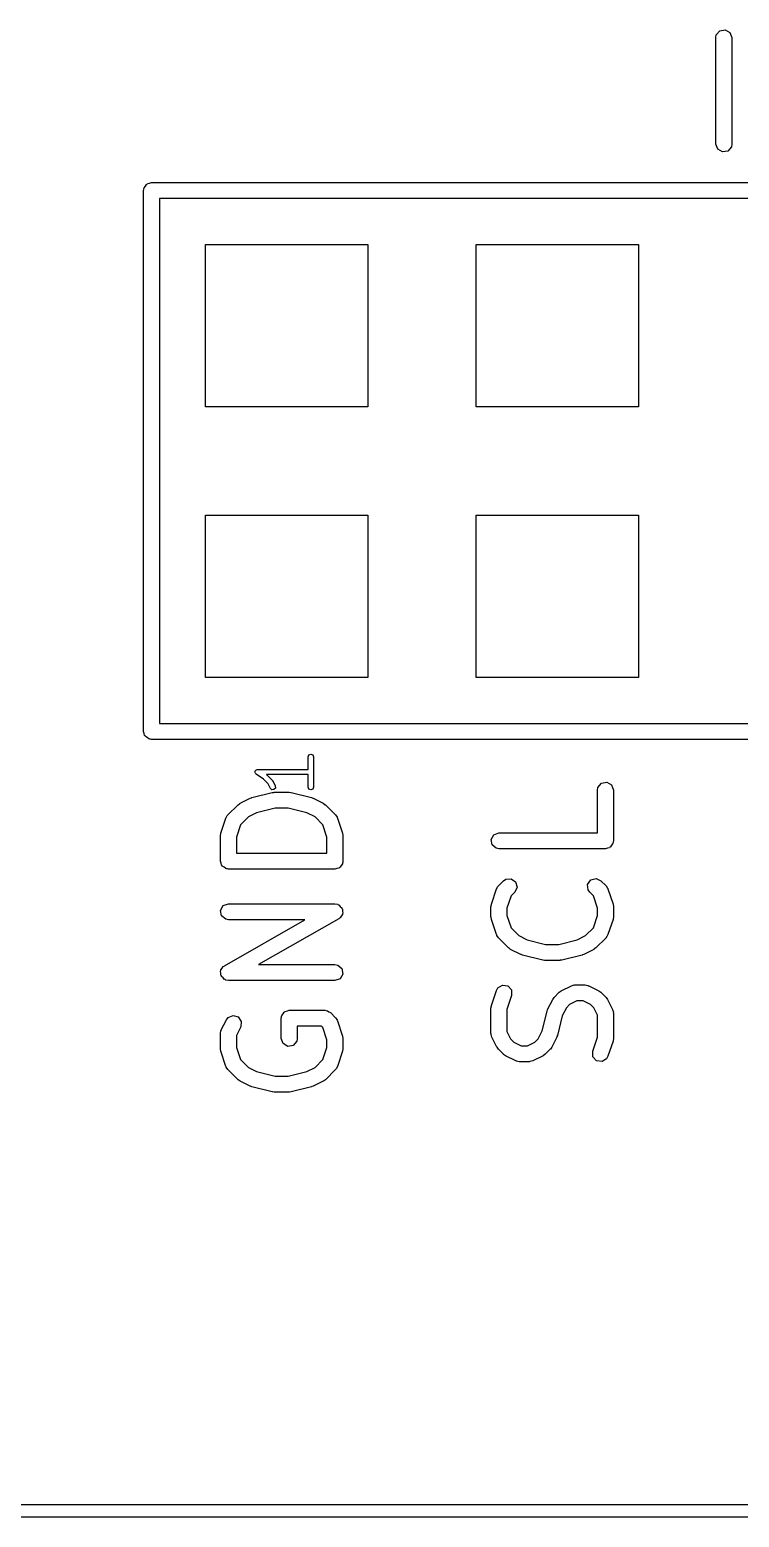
# Model space of a CAD drawing. Extents: x 0.13 to 3.18, y 0.03 to 2.77.
# Drawn here: x 1.285 to 1.547, y 2.224 to 2.774 of the extents above; entities that cross this region are included whole.
import ezdxf

# ---------------------------------------------------------------- set-up
doc = ezdxf.new("R2010")
doc.units = 0
doc.header["$MEASUREMENT"] = 0
doc.layers.add('BLACK', color=7, linetype='CONTINUOUS')

msp = doc.modelspace()

# ---------------------------------------------------------------- linework, layer by layer
at = {"layer": 'BLACK', "linetype": 'CONTINUOUS'}
for p, q in [((1.53861, 2.77156), (1.53879, 2.77257)), ((1.53879, 2.77257), (1.54009, 2.77412)), ((1.54009, 2.77412), (1.54208, 2.77447)), ((1.54208, 2.77447), (1.54383, 2.77346)), ((1.54383, 2.77346), (1.54452, 2.77156)), ((1.53861, 2.73219), (1.53861, 2.77156)), ((1.54452, 2.77156), (1.54452, 2.73219)), ((1.53931, 2.73029), (1.53861, 2.73219)), ((1.54105, 2.72928), (1.53931, 2.73029)), ((1.54304, 2.72963), (1.54105, 2.72928)), ((1.54434, 2.73118), (1.54304, 2.72963)), ((1.54452, 2.73219), (1.54434, 2.73118)), ((1.3281, 2.71726), (1.32835, 2.71735)), ((1.32835, 2.71735), (1.32852, 2.71756)), ((1.32852, 2.71756), (1.32928, 2.71769)), ((1.32928, 2.71769), (1.33, 2.71795)), ((1.33, 2.71795), (1.83, 2.71795)), ((1.32705, 2.715), (1.32711, 2.71538)), ((1.32705, 2.515), (1.32705, 2.715)), ((1.32709, 2.71551), (1.32716, 2.71563)), ((1.32711, 2.71538), (1.32709, 2.71551)), ((1.32716, 2.71563), (1.32723, 2.71601)), ((1.32723, 2.71601), (1.32772, 2.7166)), ((1.32772, 2.7166), (1.3281, 2.71726)), ((1.33295, 2.71205), (1.33295, 2.51795)), ((1.82705, 2.71205), (1.33295, 2.71205)), ((1.35, 2.635), (1.35, 2.695)), ((1.35, 2.695), (1.41, 2.695)), ((1.41, 2.695), (1.41, 2.635)), ((1.45, 2.635), (1.45, 2.695)), ((1.45, 2.695), (1.51, 2.695)), ((1.51, 2.695), (1.51, 2.635)), ((1.41, 2.635), (1.35, 2.635)), ((1.51, 2.635), (1.45, 2.635)), ((1.35, 2.535), (1.35, 2.595)), ((1.35, 2.595), (1.41, 2.595)), ((1.41, 2.595), (1.41, 2.535)), ((1.45, 2.535), (1.45, 2.595)), ((1.45, 2.595), (1.51, 2.595)), ((1.51, 2.595), (1.51, 2.535)), ((1.41, 2.535), (1.35, 2.535)), ((1.51, 2.535), (1.45, 2.535)), ((1.32731, 2.51428), (1.32705, 2.515)), ((1.32744, 2.51352), (1.32731, 2.51428)), ((1.33295, 2.51795), (1.82705, 2.51795)), ((1.32765, 2.51335), (1.32744, 2.51352)), ((1.32774, 2.5131), (1.32765, 2.51335)), ((1.3284, 2.51272), (1.32774, 2.5131)), ((1.32899, 2.51223), (1.3284, 2.51272)), ((1.32937, 2.51216), (1.32899, 2.51223)), ((1.32949, 2.51209), (1.32937, 2.51216)), ((1.32962, 2.51211), (1.32949, 2.51209)), ((1.33, 2.51205), (1.32962, 2.51211)), ((1.83, 2.51205), (1.33, 2.51205)), ((1.38792, 2.50562), (1.38821, 2.50632)), ((1.38792, 2.50098), (1.38792, 2.50562)), ((1.38821, 2.50632), (1.38891, 2.50661)), ((1.38891, 2.50661), (1.3896, 2.50632)), ((1.3896, 2.50632), (1.38989, 2.50562)), ((1.38989, 2.50562), (1.38989, 2.49438)), ((1.36824, 2.5), (1.36835, 2.50026)), ((1.36827, 2.49991), (1.36824, 2.5)), ((1.36825, 2.49981), (1.36827, 2.49991)), ((1.36841, 2.49957), (1.36825, 2.49981)), ((1.36835, 2.50026), (1.3684, 2.50055)), ((1.3684, 2.50055), (1.36849, 2.5006)), ((1.36852, 2.4993), (1.36841, 2.49957)), ((1.36849, 2.5006), (1.36852, 2.5007)), ((1.36852, 2.5007), (1.36879, 2.50081)), ((1.36862, 2.49927), (1.36852, 2.4993)), ((1.36867, 2.49918), (1.36862, 2.49927)), ((1.37141, 2.49736), (1.36867, 2.49918)), ((1.36879, 2.50081), (1.36903, 2.50097)), ((1.36903, 2.50097), (1.36913, 2.50095)), ((1.36913, 2.50095), (1.36922, 2.50098)), ((1.36922, 2.50098), (1.38792, 2.50098)), ((1.3731, 2.49567), (1.37141, 2.49736)), ((1.38792, 2.49902), (1.37247, 2.49902)), ((1.37247, 2.49902), (1.37258, 2.49894)), ((1.37258, 2.49894), (1.37263, 2.49886)), ((1.37263, 2.49886), (1.37273, 2.49882)), ((1.37273, 2.49882), (1.3746, 2.49695)), ((1.38792, 2.49438), (1.38792, 2.49902)), ((1.3671, 2.49054), (1.3746, 2.49241)), ((1.37396, 2.49394), (1.3731, 2.49567)), ((1.37453, 2.49344), (1.37396, 2.49394)), ((1.37528, 2.4935), (1.37453, 2.49344)), ((1.3746, 2.49695), (1.37466, 2.4968)), ((1.3746, 2.49241), (1.37518, 2.49245)), ((1.37466, 2.4968), (1.37479, 2.49669)), ((1.37479, 2.49669), (1.37572, 2.49482)), ((1.37518, 2.49245), (1.37531, 2.4925)), ((1.37578, 2.49406), (1.37528, 2.4935)), ((1.37531, 2.4925), (1.38094, 2.4925)), ((1.37572, 2.49482), (1.37578, 2.49406)), ((1.38094, 2.4925), (1.38152, 2.4924)), ((1.38152, 2.4924), (1.38165, 2.49241)), ((1.38165, 2.49241), (1.38915, 2.49054)), ((1.38821, 2.49368), (1.38792, 2.49438)), ((1.38891, 2.49339), (1.38821, 2.49368)), ((1.3896, 2.49368), (1.38891, 2.49339)), ((1.38989, 2.49438), (1.3896, 2.49368)), ((1.49486, 2.4933), (1.49504, 2.49431)), ((1.49486, 2.4775), (1.49486, 2.4933)), ((1.49504, 2.49431), (1.49633, 2.49585)), ((1.49633, 2.49585), (1.49832, 2.49621)), ((1.49832, 2.49621), (1.50007, 2.4952)), ((1.50007, 2.4952), (1.50076, 2.4933)), ((1.50076, 2.4933), (1.50076, 2.47455)), ((1.35823, 2.48414), (1.36198, 2.48789)), ((1.36198, 2.48789), (1.3627, 2.48839)), ((1.3627, 2.48839), (1.36274, 2.48844)), ((1.36274, 2.48844), (1.36649, 2.49031)), ((1.36649, 2.49031), (1.36698, 2.49046)), ((1.36698, 2.49046), (1.3671, 2.49054)), ((1.37568, 2.4866), (1.36884, 2.48489)), ((1.38057, 2.4866), (1.37568, 2.4866)), ((1.38741, 2.48489), (1.38057, 2.4866)), ((1.38915, 2.49054), (1.38962, 2.49033)), ((1.38962, 2.49033), (1.38976, 2.49031)), ((1.38976, 2.49031), (1.39351, 2.48844)), ((1.39351, 2.48844), (1.39422, 2.48791)), ((1.39422, 2.48791), (1.39427, 2.48789)), ((1.39427, 2.48789), (1.39802, 2.48414)), ((1.35564, 2.47736), (1.35751, 2.48298)), ((1.35751, 2.48298), (1.358, 2.48388)), ((1.358, 2.48388), (1.35815, 2.48398)), ((1.35815, 2.48398), (1.35823, 2.48414)), ((1.36581, 2.48337), (1.3629, 2.48045)), ((1.36884, 2.48489), (1.36581, 2.48337)), ((1.39044, 2.48337), (1.38741, 2.48489)), ((1.39335, 2.48045), (1.39044, 2.48337)), ((1.39802, 2.48414), (1.39861, 2.4833)), ((1.39861, 2.4833), (1.39863, 2.48312)), ((1.39863, 2.48312), (1.39874, 2.48298)), ((1.39874, 2.48298), (1.40061, 2.47736)), ((1.35549, 2.47642), (1.35564, 2.47729)), ((1.35549, 2.46705), (1.35549, 2.47642)), ((1.35564, 2.47729), (1.35564, 2.47736)), ((1.3629, 2.48045), (1.36139, 2.47595)), ((1.36139, 2.47595), (1.36139, 2.47)), ((1.39486, 2.47595), (1.39335, 2.48045)), ((1.39486, 2.47), (1.39486, 2.47595)), ((1.40061, 2.47736), (1.40074, 2.47649)), ((1.40074, 2.47649), (1.40076, 2.47642)), ((1.40076, 2.47642), (1.40076, 2.46705)), ((1.45553, 2.47506), (1.45654, 2.47681)), ((1.45654, 2.47681), (1.45844, 2.4775)), ((1.45844, 2.4775), (1.49486, 2.4775)), ((1.36139, 2.47), (1.39486, 2.47)), ((1.45588, 2.47307), (1.45553, 2.47506)), ((1.45743, 2.47178), (1.45588, 2.47307)), ((1.45844, 2.4716), (1.45743, 2.47178)), ((1.49781, 2.4716), (1.45844, 2.4716)), ((1.49853, 2.47186), (1.49781, 2.4716)), ((1.49929, 2.47199), (1.49853, 2.47186)), ((1.49946, 2.4722), (1.49929, 2.47199)), ((1.49971, 2.47229), (1.49946, 2.4722)), ((1.50009, 2.47295), (1.49971, 2.47229)), ((1.50058, 2.47354), (1.50009, 2.47295)), ((1.50065, 2.47392), (1.50058, 2.47354)), ((1.50072, 2.47404), (1.50065, 2.47392)), ((1.50076, 2.47455), (1.5007, 2.47417)), ((1.5007, 2.47417), (1.50072, 2.47404)), ((1.35575, 2.46633), (1.35549, 2.46705)), ((1.35588, 2.46557), (1.35575, 2.46633)), ((1.35609, 2.4654), (1.35588, 2.46557)), ((1.35618, 2.46515), (1.35609, 2.4654)), ((1.35684, 2.46477), (1.35618, 2.46515)), ((1.35743, 2.46428), (1.35684, 2.46477)), ((1.35781, 2.46421), (1.35743, 2.46428)), ((1.39853, 2.46436), (1.39781, 2.4641)), ((1.39929, 2.46449), (1.39853, 2.46436)), ((1.39946, 2.4647), (1.39929, 2.46449)), ((1.39971, 2.46479), (1.39946, 2.4647)), ((1.40009, 2.46545), (1.39971, 2.46479)), ((1.40058, 2.46604), (1.40009, 2.46545)), ((1.40065, 2.46642), (1.40058, 2.46604)), ((1.40072, 2.46654), (1.40065, 2.46642)), ((1.40076, 2.46705), (1.4007, 2.46667)), ((1.4007, 2.46667), (1.40072, 2.46654)), ((1.35793, 2.46414), (1.35781, 2.46421)), ((1.35806, 2.46417), (1.35793, 2.46414)), ((1.35844, 2.4641), (1.35806, 2.46417)), ((1.39781, 2.4641), (1.35844, 2.4641)), ((1.45823, 2.45789), (1.4601, 2.45977)), ((1.4601, 2.45977), (1.46094, 2.46035)), ((1.46094, 2.46035), (1.46295, 2.46053)), ((1.46295, 2.46053), (1.46461, 2.45937)), ((1.46461, 2.45937), (1.46513, 2.45742)), ((1.49121, 2.45844), (1.49237, 2.4601)), ((1.49237, 2.4601), (1.49432, 2.46062)), ((1.49432, 2.46062), (1.49615, 2.45977)), ((1.49615, 2.45977), (1.49802, 2.45789)), ((1.45564, 2.45111), (1.45751, 2.45674)), ((1.45751, 2.45674), (1.458, 2.45764)), ((1.458, 2.45764), (1.45815, 2.45773)), ((1.45815, 2.45773), (1.45823, 2.45789)), ((1.4629, 2.45421), (1.46139, 2.4497)), ((1.46428, 2.45559), (1.4629, 2.45421)), ((1.46513, 2.45742), (1.46428, 2.45559)), ((1.49138, 2.45643), (1.49121, 2.45844)), ((1.49197, 2.45559), (1.49138, 2.45643)), ((1.49335, 2.45421), (1.49197, 2.45559)), ((1.49486, 2.4497), (1.49335, 2.45421)), ((1.49802, 2.45789), (1.49861, 2.45705)), ((1.49861, 2.45705), (1.49863, 2.45687)), ((1.49863, 2.45687), (1.49874, 2.45674)), ((1.49874, 2.45674), (1.50061, 2.45111)), ((1.35553, 2.44882), (1.35654, 2.45057)), ((1.35588, 2.44683), (1.35553, 2.44882)), ((1.35654, 2.45057), (1.35844, 2.45126)), ((1.35844, 2.45126), (1.39781, 2.45126)), ((1.39781, 2.45126), (1.39882, 2.45108)), ((1.39882, 2.45108), (1.39903, 2.4509)), ((1.39903, 2.4509), (1.3993, 2.45085)), ((1.3993, 2.45085), (1.39978, 2.45027)), ((1.39978, 2.45027), (1.40037, 2.44978)), ((1.40037, 2.44978), (1.40041, 2.44951)), ((1.40041, 2.44951), (1.40059, 2.4493)), ((1.40072, 2.44779), (1.40058, 2.44755)), ((1.40059, 2.4493), (1.40059, 2.44854)), ((1.40059, 2.44854), (1.40072, 2.44779)), ((1.45549, 2.45018), (1.45564, 2.45105)), ((1.45549, 2.44643), (1.45549, 2.45018)), ((1.45564, 2.45105), (1.45564, 2.45111)), ((1.46139, 2.4497), (1.46139, 2.44691)), ((1.49486, 2.44691), (1.49486, 2.4497)), ((1.50061, 2.45111), (1.50074, 2.45024)), ((1.50074, 2.45024), (1.50076, 2.45018)), ((1.50076, 2.45018), (1.50076, 2.44643)), ((1.35743, 2.44553), (1.35588, 2.44683)), ((1.35698, 2.42837), (1.38669, 2.44535)), ((1.35844, 2.44535), (1.35743, 2.44553)), ((1.38669, 2.44535), (1.35844, 2.44535)), ((1.39928, 2.44574), (1.36956, 2.42876)), ((1.39945, 2.44595), (1.39928, 2.44574)), ((1.39971, 2.44604), (1.39945, 2.44595)), ((1.40009, 2.4467), (1.39971, 2.44604)), ((1.40058, 2.44728), (1.40009, 2.4467)), ((1.40058, 2.44755), (1.40058, 2.44728)), ((1.45551, 2.44637), (1.45549, 2.44643)), ((1.45564, 2.44549), (1.45551, 2.44637)), ((1.45751, 2.43987), (1.45564, 2.44549)), ((1.46139, 2.44691), (1.4629, 2.4424)), ((1.4629, 2.4424), (1.46581, 2.43948)), ((1.49044, 2.43948), (1.49335, 2.4424)), ((1.49335, 2.4424), (1.49486, 2.44691)), ((1.50061, 2.44549), (1.49874, 2.43987)), ((1.50076, 2.44643), (1.50061, 2.44556)), ((1.50061, 2.44556), (1.50061, 2.44549)), ((1.45762, 2.43973), (1.45751, 2.43987)), ((1.45764, 2.43956), (1.45762, 2.43973)), ((1.45823, 2.43872), (1.45764, 2.43956)), ((1.46198, 2.43497), (1.45823, 2.43872)), ((1.46581, 2.43948), (1.46884, 2.43797)), ((1.46884, 2.43797), (1.47568, 2.43626)), ((1.48057, 2.43626), (1.48741, 2.43797)), ((1.48741, 2.43797), (1.49044, 2.43948)), ((1.49802, 2.43872), (1.49427, 2.43497)), ((1.4981, 2.43888), (1.49802, 2.43872)), ((1.49825, 2.43897), (1.4981, 2.43888)), ((1.49874, 2.43987), (1.49825, 2.43897)), ((1.46203, 2.43494), (1.46198, 2.43497)), ((1.46274, 2.43441), (1.46203, 2.43494)), ((1.46649, 2.43254), (1.46274, 2.43441)), ((1.46663, 2.43252), (1.46649, 2.43254)), ((1.4671, 2.43232), (1.46663, 2.43252)), ((1.4746, 2.43044), (1.4671, 2.43232)), ((1.47568, 2.43626), (1.48057, 2.43626)), ((1.48915, 2.43232), (1.48165, 2.43044)), ((1.48927, 2.43239), (1.48915, 2.43232)), ((1.48976, 2.43254), (1.48927, 2.43239)), ((1.49351, 2.43441), (1.48976, 2.43254)), ((1.49355, 2.43446), (1.49351, 2.43441)), ((1.49427, 2.43497), (1.49355, 2.43446)), ((1.35553, 2.42632), (1.35567, 2.42656)), ((1.35566, 2.42557), (1.35553, 2.42632)), ((1.35567, 2.42683), (1.35616, 2.42741)), ((1.35567, 2.42656), (1.35567, 2.42683)), ((1.35616, 2.42741), (1.35654, 2.42807)), ((1.35654, 2.42807), (1.3568, 2.42816)), ((1.3568, 2.42816), (1.35698, 2.42837)), ((1.36956, 2.42876), (1.39781, 2.42876)), ((1.39781, 2.42876), (1.39882, 2.42858)), ((1.39882, 2.42858), (1.40037, 2.42728)), ((1.40037, 2.42728), (1.40072, 2.42529)), ((1.47473, 2.43045), (1.4746, 2.43044)), ((1.47531, 2.43035), (1.47473, 2.43045)), ((1.48094, 2.43035), (1.47531, 2.43035)), ((1.48107, 2.4304), (1.48094, 2.43035)), ((1.48165, 2.43044), (1.48107, 2.4304)), ((1.35566, 2.42481), (1.35566, 2.42557)), ((1.35584, 2.4246), (1.35566, 2.42481)), ((1.35588, 2.42433), (1.35584, 2.4246)), ((1.35647, 2.42384), (1.35588, 2.42433)), ((1.35695, 2.42326), (1.35647, 2.42384)), ((1.35722, 2.42321), (1.35695, 2.42326)), ((1.35743, 2.42303), (1.35722, 2.42321)), ((1.35844, 2.42285), (1.35743, 2.42303)), ((1.39781, 2.42285), (1.35844, 2.42285)), ((1.39971, 2.42354), (1.39781, 2.42285)), ((1.40072, 2.42529), (1.39971, 2.42354)), ((1.458, 2.42014), (1.45972, 2.4212)), ((1.45972, 2.4212), (1.46172, 2.4209)), ((1.46172, 2.4209), (1.46306, 2.41939)), ((1.48149, 2.41907), (1.48524, 2.42095)), ((1.48524, 2.42095), (1.48622, 2.42124)), ((1.48622, 2.42124), (1.4864, 2.4212)), ((1.4864, 2.4212), (1.48656, 2.42126)), ((1.48656, 2.42126), (1.49031, 2.42126)), ((1.49031, 2.42126), (1.49132, 2.42108)), ((1.49132, 2.42108), (1.49146, 2.42097)), ((1.49146, 2.42097), (1.49163, 2.42095)), ((1.49163, 2.42095), (1.49538, 2.41907)), ((1.45564, 2.41362), (1.45751, 2.41924)), ((1.45751, 2.41924), (1.458, 2.42014)), ((1.46312, 2.41737), (1.46139, 2.4122)), ((1.46306, 2.41939), (1.46312, 2.41737)), ((1.47642, 2.41213), (1.4783, 2.41588)), ((1.4783, 2.41588), (1.47882, 2.41659)), ((1.47882, 2.41659), (1.47885, 2.41665)), ((1.47885, 2.41665), (1.48072, 2.41852)), ((1.48072, 2.41852), (1.48145, 2.41903)), ((1.48145, 2.41903), (1.48149, 2.41907)), ((1.48726, 2.41535), (1.48456, 2.41401)), ((1.48961, 2.41535), (1.48726, 2.41535)), ((1.49231, 2.41401), (1.48961, 2.41535)), ((1.49538, 2.41907), (1.49609, 2.41855)), ((1.49609, 2.41855), (1.49615, 2.41852)), ((1.49615, 2.41852), (1.49802, 2.41665)), ((1.49802, 2.41665), (1.49853, 2.41592)), ((1.49853, 2.41592), (1.49858, 2.41588)), ((1.49858, 2.41588), (1.50045, 2.41213)), ((1.35828, 2.4092), (1.36014, 2.41001)), ((1.36014, 2.41001), (1.36207, 2.40943)), ((1.36207, 2.40943), (1.36319, 2.40774)), ((1.37798, 2.40893), (1.37805, 2.40932)), ((1.37803, 2.40945), (1.3781, 2.40956)), ((1.37805, 2.40932), (1.37803, 2.40945)), ((1.3781, 2.40956), (1.37816, 2.40994)), ((1.37816, 2.40994), (1.37866, 2.41053)), ((1.37866, 2.41053), (1.37904, 2.4112)), ((1.37904, 2.4112), (1.37929, 2.41129)), ((1.37929, 2.41129), (1.37946, 2.41149)), ((1.37946, 2.41149), (1.38022, 2.41162)), ((1.38022, 2.41162), (1.38094, 2.41189)), ((1.38094, 2.41189), (1.39406, 2.41189)), ((1.39406, 2.41189), (1.39424, 2.41185)), ((1.39424, 2.41185), (1.39432, 2.41187)), ((1.39432, 2.41187), (1.39444, 2.41182)), ((1.39444, 2.41182), (1.39507, 2.41171)), ((1.39507, 2.41171), (1.39556, 2.41129)), ((1.39556, 2.41129), (1.39615, 2.41102)), ((1.39615, 2.41102), (1.39802, 2.40915)), ((1.45549, 2.41268), (1.45564, 2.41355)), ((1.45549, 2.40331), (1.45549, 2.41268)), ((1.45564, 2.41355), (1.45564, 2.41362)), ((1.46139, 2.4122), (1.46139, 2.40401)), ((1.4744, 2.40434), (1.4762, 2.41152)), ((1.4762, 2.41152), (1.47641, 2.41199)), ((1.47641, 2.41199), (1.47642, 2.41213)), ((1.48185, 2.40978), (1.48005, 2.40259)), ((1.48336, 2.41281), (1.48185, 2.40978)), ((1.48456, 2.41401), (1.48336, 2.41281)), ((1.49351, 2.41281), (1.49231, 2.41401)), ((1.49486, 2.41011), (1.49351, 2.41281)), ((1.49486, 2.40191), (1.49486, 2.41011)), ((1.50045, 2.41213), (1.50074, 2.41115)), ((1.50074, 2.41115), (1.5007, 2.41097)), ((1.5007, 2.41097), (1.50076, 2.41081)), ((1.50076, 2.41081), (1.50076, 2.40143)), ((1.35549, 2.40331), (1.35567, 2.40432)), ((1.35567, 2.40432), (1.35578, 2.40445)), ((1.35578, 2.40445), (1.3558, 2.40463)), ((1.3558, 2.40463), (1.35767, 2.40838)), ((1.35767, 2.40838), (1.35828, 2.4092)), ((1.36296, 2.40574), (1.36139, 2.40261)), ((1.36319, 2.40774), (1.36296, 2.40574)), ((1.37798, 2.40143), (1.37798, 2.40893)), ((1.39284, 2.40598), (1.38389, 2.40598)), ((1.38389, 2.40598), (1.38389, 2.40143)), ((1.39335, 2.40546), (1.39284, 2.40598)), ((1.39486, 2.40096), (1.39335, 2.40546)), ((1.39802, 2.40915), (1.39861, 2.40831)), ((1.39861, 2.40831), (1.39863, 2.40813)), ((1.39863, 2.40813), (1.39874, 2.40799)), ((1.39874, 2.40799), (1.40061, 2.40237)), ((1.46139, 2.40401), (1.46274, 2.40131)), ((1.47289, 2.40131), (1.4744, 2.40434)), ((1.35549, 2.39768), (1.35549, 2.40331)), ((1.36139, 2.40261), (1.36139, 2.39816)), ((1.37868, 2.39954), (1.37798, 2.40143)), ((1.38042, 2.39853), (1.37868, 2.39954)), ((1.38241, 2.39888), (1.38042, 2.39853)), ((1.38371, 2.40042), (1.38241, 2.39888)), ((1.38389, 2.40143), (1.38371, 2.40042)), ((1.39486, 2.39816), (1.39486, 2.40096)), ((1.40061, 2.40237), (1.40074, 2.40149)), ((1.40074, 2.40149), (1.40076, 2.40143)), ((1.40076, 2.40143), (1.40076, 2.39768)), ((1.45555, 2.40314), (1.45549, 2.40331)), ((1.45551, 2.40297), (1.45555, 2.40314)), ((1.4558, 2.40199), (1.45551, 2.40297)), ((1.45767, 2.39824), (1.4558, 2.40199)), ((1.46274, 2.40131), (1.46394, 2.40011)), ((1.46394, 2.40011), (1.46664, 2.39876)), ((1.46664, 2.39876), (1.46899, 2.39876)), ((1.46899, 2.39876), (1.47169, 2.40011)), ((1.47169, 2.40011), (1.47289, 2.40131)), ((1.47983, 2.40199), (1.47795, 2.39824)), ((1.47984, 2.40213), (1.47983, 2.40199)), ((1.48005, 2.40259), (1.47984, 2.40213)), ((1.49313, 2.39674), (1.49486, 2.40191)), ((1.50061, 2.4005), (1.49874, 2.39488)), ((1.50076, 2.40143), (1.50061, 2.40056)), ((1.50061, 2.40056), (1.50061, 2.4005)), ((1.35551, 2.39762), (1.35549, 2.39768)), ((1.35564, 2.39675), (1.35551, 2.39762)), ((1.35751, 2.39113), (1.35564, 2.39675)), ((1.36139, 2.39816), (1.3629, 2.39366)), ((1.3629, 2.39366), (1.36581, 2.39074)), ((1.39044, 2.39074), (1.39335, 2.39366)), ((1.39335, 2.39366), (1.39486, 2.39816)), ((1.40061, 2.39675), (1.39874, 2.39113)), ((1.40076, 2.39768), (1.40061, 2.39682)), ((1.40061, 2.39682), (1.40061, 2.39675)), ((1.45772, 2.39819), (1.45767, 2.39824)), ((1.45823, 2.39747), (1.45772, 2.39819)), ((1.4601, 2.3956), (1.45823, 2.39747)), ((1.46016, 2.39557), (1.4601, 2.3956)), ((1.46087, 2.39504), (1.46016, 2.39557)), ((1.46462, 2.39317), (1.46087, 2.39504)), ((1.46479, 2.39315), (1.46462, 2.39317)), ((1.46493, 2.39304), (1.46479, 2.39315)), ((1.46594, 2.39286), (1.46493, 2.39304)), ((1.46969, 2.39286), (1.46594, 2.39286)), ((1.46985, 2.39292), (1.46969, 2.39286)), ((1.47003, 2.39288), (1.46985, 2.39292)), ((1.47101, 2.39317), (1.47003, 2.39288)), ((1.47476, 2.39504), (1.47101, 2.39317)), ((1.4748, 2.39509), (1.47476, 2.39504)), ((1.47553, 2.3956), (1.4748, 2.39509)), ((1.4774, 2.39747), (1.47553, 2.3956)), ((1.47743, 2.39753), (1.4774, 2.39747)), ((1.47795, 2.39824), (1.47743, 2.39753)), ((1.49319, 2.39472), (1.49313, 2.39674)), ((1.49453, 2.39321), (1.49319, 2.39472)), ((1.49653, 2.39292), (1.49453, 2.39321)), ((1.49825, 2.39397), (1.49653, 2.39292)), ((1.49874, 2.39488), (1.49825, 2.39397)), ((1.35762, 2.39099), (1.35751, 2.39113)), ((1.35764, 2.39081), (1.35762, 2.39099)), ((1.35823, 2.38997), (1.35764, 2.39081)), ((1.36198, 2.38622), (1.35823, 2.38997)), ((1.36581, 2.39074), (1.36884, 2.38922)), ((1.36884, 2.38922), (1.37568, 2.38751)), ((1.37568, 2.38751), (1.38057, 2.38751)), ((1.38057, 2.38751), (1.38741, 2.38922)), ((1.38741, 2.38922), (1.39044, 2.39074)), ((1.39802, 2.38997), (1.39427, 2.38622)), ((1.3981, 2.39013), (1.39802, 2.38997)), ((1.39825, 2.39022), (1.3981, 2.39013)), ((1.39874, 2.39113), (1.39825, 2.39022)), ((1.36203, 2.3862), (1.36198, 2.38622)), ((1.36274, 2.38567), (1.36203, 2.3862)), ((1.36649, 2.3838), (1.36274, 2.38567)), ((1.36663, 2.38378), (1.36649, 2.3838)), ((1.3671, 2.38357), (1.36663, 2.38378)), ((1.3746, 2.3817), (1.3671, 2.38357)), ((1.38915, 2.38357), (1.38165, 2.3817)), ((1.38927, 2.38365), (1.38915, 2.38357)), ((1.38976, 2.3838), (1.38927, 2.38365)), ((1.39351, 2.38567), (1.38976, 2.3838)), ((1.39355, 2.38572), (1.39351, 2.38567)), ((1.39427, 2.38622), (1.39355, 2.38572)), ((1.37473, 2.38171), (1.3746, 2.3817)), ((1.37531, 2.38161), (1.37473, 2.38171)), ((1.38094, 2.38161), (1.37531, 2.38161)), ((1.38107, 2.38166), (1.38094, 2.38161)), ((1.38165, 2.3817), (1.38107, 2.38166)), ((0.55209, 2.22913), (2.40913, 2.22913)), ((2.40913, 2.22441), (0.55209, 2.22441))]:
    msp.add_line(p, q, dxfattribs=at)

doc.saveas('drawing.dxf')
